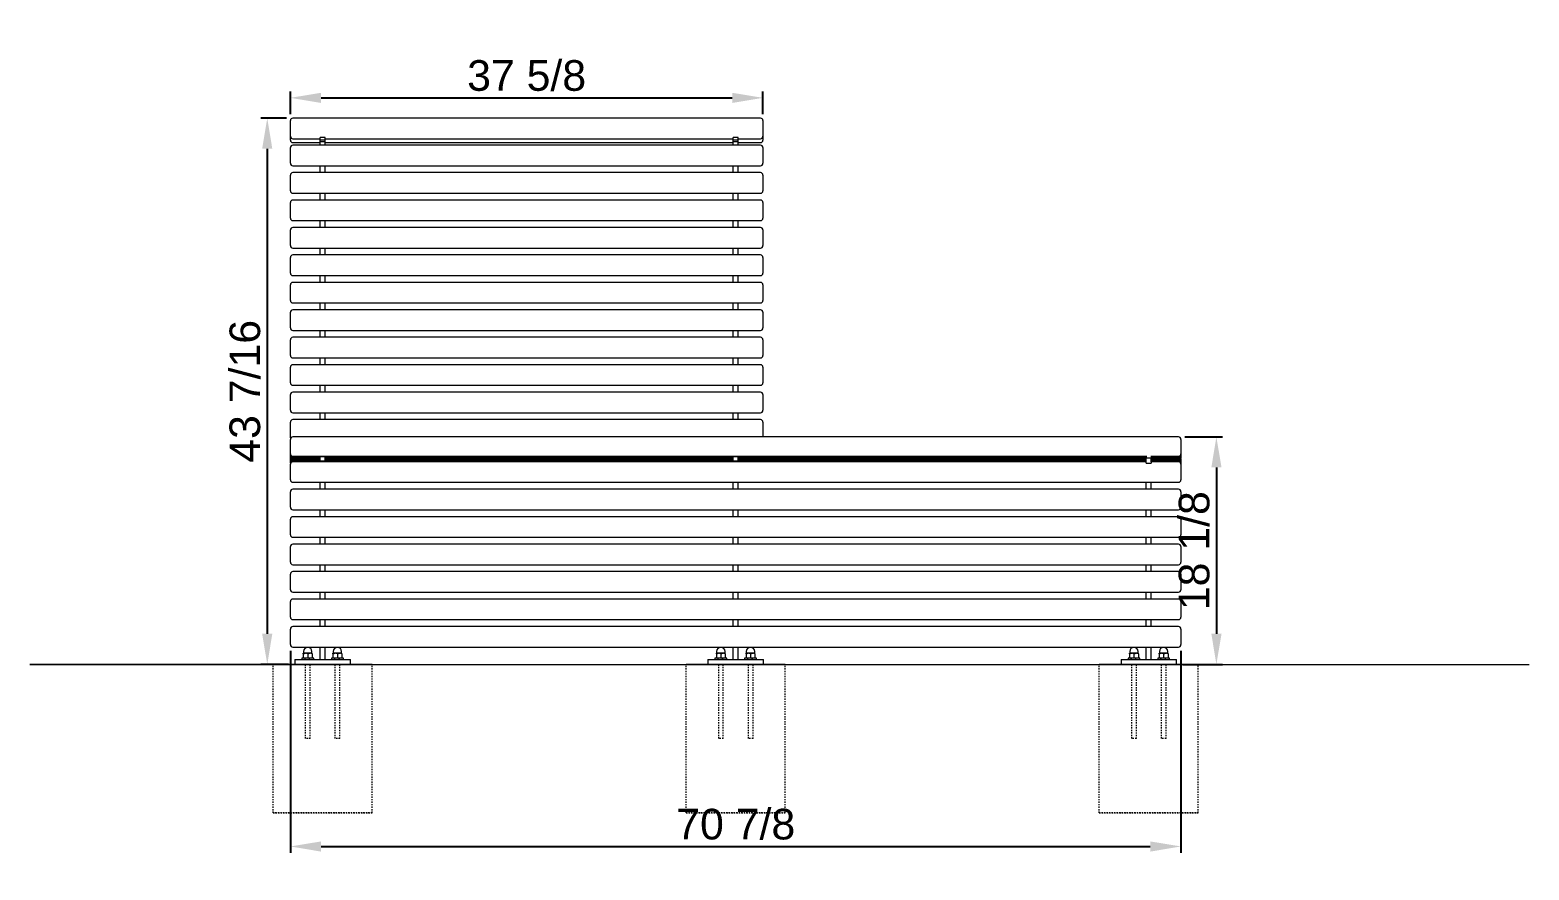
# Model space of a CAD drawing. Header units: inches. Extents: x -7 to 252, y -1 to 205.
# Drawn here: x -7 to 112.3, y 137.7 to 204.5 of the extents above; entities that cross this region are included whole.
import ezdxf

# ---------------------------------------------------------------- set-up
doc = ezdxf.new("R2010")
doc.units = ezdxf.units.IN
doc.linetypes.add('HIDDEN', pattern=[1.905, 1.27, -0.635])
for name, color, linetype, lineweight in [('ZANO_R', 7, 'Continuous', 0), ('ZANO_R_przerywana', 250, 'HIDDEN', 0), ('ZANO_W', 1, 'Continuous', 0)]:
    doc.layers.add(name, color=color, linetype=linetype, lineweight=lineweight)
doc.styles.get("Standard").update_dxf_attribs({"font": 'ARIALUNI.TTF'})
doc.dimstyles.new('amerykanie', dxfattribs={"dimtxt": 50, "dimasz": 50, "dimexe": 0.5, "dimexo": 0.5, "dimgap": 1, "dimtad": 1, "dimdec": 0, "dimzin": 0, "dimlunit": 5, "dimtxsty": 'Standard', "dimcen": 0.09, "dimclrd": 1, "dimclre": 1, "dimclrt": 1, "dimazin": 0, "dimtfac": 1, "dimtdec": 0, "dimtmove": 0, "dimatfit": 3, "dimfxl": 1, "dimtzin": 0, "dimarcsym": 1})

# ---------------------------------------------------------------- blocks, each defined once
blk = doc.blocks.new('*D370')
at = {"layer": 'ZANO_W', "color": 1, "lineweight": -2}
for p, q in [((13.76, 155.15), (13.76, 139.09)), ((84.63, 155.15), (84.63, 139.09)), ((16.2, 139.59), (82.19, 139.59))]:
    blk.add_line(p, q, dxfattribs=at)
at = {"layer": 'ZANO_W', "color": 1}
for points in [[(16.2, 139.99), (16.2, 139.18), (13.76, 139.59)], [(82.19, 139.18), (82.19, 139.99), (84.63, 139.59)]]:
    blk.add_solid(points, dxfattribs=at)
at = {"layer": 'ZANO_W', "color": 1, "insert": (49.2, 141.35), "char_height": 2.438, "attachment_point": 5}
blk.add_mtext('70 7/8', dxfattribs=at)
blk = doc.blocks.new('*D371')
at = {"layer": 'ZANO_W', "color": 1, "lineweight": -2}
for p, q in [((13.76, 197.84), (13.76, 199.65)), ((51.36, 197.84), (51.36, 199.65)), ((16.2, 199.15), (48.92, 199.15))]:
    blk.add_line(p, q, dxfattribs=at)
at = {"layer": 'ZANO_W', "color": 1}
for points in [[(16.2, 199.55), (16.2, 198.74), (13.76, 199.15)], [(48.92, 198.74), (48.92, 199.55), (51.36, 199.15)]]:
    blk.add_solid(points, dxfattribs=at)
at = {"layer": 'ZANO_W', "color": 1, "insert": (32.56, 200.91), "char_height": 2.438, "attachment_point": 5}
blk.add_mtext('37 5/8', dxfattribs=at)
blk = doc.blocks.new('*D372')
at = {"layer": 'ZANO_W', "color": 1, "lineweight": -2}
for p, q in [((84.93, 172.17), (87.95, 172.17)), ((87.45, 169.74), (87.45, 156.51)), ((84.78, 154.07), (87.95, 154.07))]:
    blk.add_line(p, q, dxfattribs=at)
at = {"layer": 'ZANO_W', "color": 1}
for points in [[(87.86, 169.74), (87.05, 169.74), (87.45, 172.17)], [(87.05, 156.51), (87.86, 156.51), (87.45, 154.07)]]:
    blk.add_solid(points, dxfattribs=at)
at = {"layer": 'ZANO_W', "color": 1, "insert": (85.69, 163.12), "char_height": 2.438, "attachment_point": 5, "rotation": 90}
blk.add_mtext('18 1/8', dxfattribs=at)
blk = doc.blocks.new('*D373')
at = {"layer": 'ZANO_W', "color": 1, "lineweight": -2}
for p, q in [((13.46, 197.53), (11.42, 197.53)), ((11.92, 195.1), (11.92, 156.51)), ((13.61, 154.07), (11.42, 154.07))]:
    blk.add_line(p, q, dxfattribs=at)
at = {"layer": 'ZANO_W', "color": 1}
for points in [[(12.32, 195.1), (11.51, 195.1), (11.92, 197.53)], [(11.51, 156.51), (12.32, 156.51), (11.92, 154.07)]]:
    blk.add_solid(points, dxfattribs=at)
at = {"layer": 'ZANO_W', "color": 1, "insert": (10.15, 175.8), "char_height": 2.438, "attachment_point": 5, "rotation": 90}
blk.add_mtext('43 7/16', dxfattribs=at)

msp = doc.modelspace()

# ---------------------------------------------------------------- linework, layer by layer
at = {"layer": 'ZANO_R'}
for p, q in [((13.76369, 196.24442), (13.76369, 197.33612)), ((51.16513, 197.53297), (13.96054, 197.53297)), ((51.36198, 197.33612), (51.36198, 196.24442)), ((13.76369, 196.09149), (13.76369, 196.24442)), ((13.76369, 195.93855), (13.76369, 196.09149)), ((13.76369, 195.78562), (13.76369, 195.93855)), ((13.96054, 195.89464), (16.12589, 195.89464)), ((16.51958, 195.98393), (16.12589, 195.98393)), ((16.12589, 195.77612), (16.12589, 195.98393)), ((16.51958, 195.77612), (16.12589, 195.77612)), ((16.12589, 195.65596), (16.12589, 195.77612)), ((16.51958, 195.65596), (16.12589, 195.65596)), ((16.12589, 195.3831), (16.12589, 195.65596)), ((16.51958, 195.77612), (16.51958, 195.98393)), ((16.51958, 195.89464), (48.99979, 195.89464)), ((16.51958, 195.65596), (16.51958, 195.77612)), ((16.51958, 195.3831), (16.51958, 195.65596)), ((49.39349, 195.98393), (48.99979, 195.98393)), ((48.99979, 195.77612), (48.99979, 195.98393)), ((49.39349, 195.77612), (48.99979, 195.77612)), ((48.99979, 195.65596), (48.99979, 195.77612)), ((49.39349, 195.65596), (48.99979, 195.65596)), ((48.99979, 195.3831), (48.99979, 195.65596)), ((49.39349, 195.77612), (49.39349, 195.98393)), ((49.39349, 195.89464), (51.16513, 195.89464)), ((49.39349, 195.65596), (49.39349, 195.77612)), ((49.39349, 195.3831), (49.39349, 195.65596)), ((51.36198, 196.24442), (51.36198, 196.09149)), ((51.36198, 196.09149), (51.36198, 195.93855)), ((51.36198, 195.93855), (51.36198, 195.78562)), ((13.76369, 194.09456), (13.76369, 195.18625)), ((13.96054, 195.58877), (16.12589, 195.58877)), ((51.16513, 195.3831), (13.96054, 195.3831)), ((16.51958, 195.58877), (48.99979, 195.58877)), ((49.39349, 195.58877), (51.16513, 195.58877)), ((51.36198, 195.18625), (51.36198, 194.09456)), ((13.76369, 193.94162), (13.76369, 194.09456)), ((13.96054, 193.74477), (51.16513, 193.74477)), ((16.12589, 193.1997), (16.12589, 193.74477)), ((16.51958, 193.1997), (16.51958, 193.74477)), ((48.99979, 193.1997), (48.99979, 193.74477)), ((49.39349, 193.1997), (49.39349, 193.74477)), ((51.36198, 194.09456), (51.36198, 193.94162)), ((13.76369, 191.91116), (13.76369, 193.00286)), ((51.16513, 193.1997), (13.96054, 193.1997)), ((51.36198, 193.00286), (51.36198, 191.91116)), ((13.76369, 191.75822), (13.76369, 191.91116)), ((13.96054, 191.56137), (51.16513, 191.56137)), ((51.16513, 191.01631), (13.96054, 191.01631)), ((16.12589, 191.01631), (16.12589, 191.56137)), ((16.51958, 191.01631), (16.51958, 191.56137)), ((48.99979, 191.01631), (48.99979, 191.56137)), ((49.39349, 191.01631), (49.39349, 191.56137)), ((51.36198, 191.91116), (51.36198, 191.75822)), ((13.76369, 189.72776), (13.76369, 190.81946)), ((13.76369, 189.57483), (13.76369, 189.72776)), ((51.36198, 190.81946), (51.36198, 189.72776)), ((51.36198, 189.72776), (51.36198, 189.57483)), ((13.76369, 187.54437), (13.76369, 188.63606)), ((13.96054, 189.37798), (51.16513, 189.37798)), ((51.16513, 188.83291), (13.96054, 188.83291)), ((16.12589, 188.83291), (16.12589, 189.37798)), ((16.51958, 188.83291), (16.51958, 189.37798)), ((48.99979, 188.83291), (48.99979, 189.37798)), ((49.39349, 188.83291), (49.39349, 189.37798)), ((51.36198, 188.63606), (51.36198, 187.54437)), ((13.76369, 187.39143), (13.76369, 187.54437)), ((51.36198, 187.54437), (51.36198, 187.39143)), ((13.76369, 185.36097), (13.76369, 186.45267)), ((13.96054, 187.19458), (51.16513, 187.19458)), ((51.16513, 186.64952), (13.96054, 186.64952)), ((16.12589, 186.64952), (16.12589, 187.19458)), ((16.51958, 186.64952), (16.51958, 187.19458)), ((48.99979, 186.64952), (48.99979, 187.19458)), ((49.39349, 186.64952), (49.39349, 187.19458)), ((51.36198, 186.45267), (51.36198, 185.36097)), ((13.76369, 185.20803), (13.76369, 185.36097)), ((13.96054, 185.01118), (51.16513, 185.01118)), ((16.12589, 184.46612), (16.12589, 185.01118)), ((16.51958, 184.46612), (16.51958, 185.01118)), ((48.99979, 184.46612), (48.99979, 185.01118)), ((49.39349, 184.46612), (49.39349, 185.01118)), ((51.36198, 185.36097), (51.36198, 185.20803)), ((13.76369, 183.17757), (13.76369, 184.26927)), ((51.16513, 184.46612), (13.96054, 184.46612)), ((51.36198, 184.26927), (51.36198, 183.17757)), ((13.76369, 183.02464), (13.76369, 183.17757)), ((13.96054, 182.82779), (51.16513, 182.82779)), ((16.12589, 182.28273), (16.12589, 182.82779)), ((16.51958, 182.28273), (16.51958, 182.82779)), ((48.99979, 182.28273), (48.99979, 182.82779)), ((49.39349, 182.28273), (49.39349, 182.82779)), ((51.36198, 183.17757), (51.36198, 183.02464)), ((13.76369, 180.99418), (13.76369, 182.08588)), ((51.16513, 182.28273), (13.96054, 182.28273)), ((51.36198, 182.08588), (51.36198, 180.99418)), ((13.76369, 180.84124), (13.76369, 180.99418)), ((13.96054, 180.64439), (51.16513, 180.64439)), ((16.12589, 180.09933), (16.12589, 180.64439)), ((16.51958, 180.09933), (16.51958, 180.64439)), ((48.99979, 180.09933), (48.99979, 180.64439)), ((49.39349, 180.09933), (49.39349, 180.64439)), ((51.36198, 180.99418), (51.36198, 180.84124)), ((13.76369, 178.81078), (13.76369, 179.90248)), ((51.16513, 180.09933), (13.96054, 180.09933)), ((51.36198, 179.90248), (51.36198, 178.81078)), ((13.76369, 178.65785), (13.76369, 178.81078)), ((13.96054, 178.461), (51.16513, 178.461)), ((51.16513, 177.91593), (13.96054, 177.91593)), ((16.12589, 177.91593), (16.12589, 178.461)), ((16.51958, 177.91593), (16.51958, 178.461)), ((48.99979, 177.91593), (48.99979, 178.461)), ((49.39349, 177.91593), (49.39349, 178.461)), ((51.36198, 178.81078), (51.36198, 178.65785)), ((13.76369, 176.62739), (13.76369, 177.71908)), ((13.76369, 176.47445), (13.76369, 176.62739)), ((51.36198, 177.71908), (51.36198, 176.62739)), ((51.36198, 176.62739), (51.36198, 176.47445)), ((13.76369, 174.44399), (13.76369, 175.53569)), ((13.96054, 176.2776), (51.16513, 176.2776)), ((51.16513, 175.73254), (13.96054, 175.73254)), ((16.12589, 175.73254), (16.12589, 176.2776)), ((16.51958, 175.73254), (16.51958, 176.2776)), ((48.99979, 175.73254), (48.99979, 176.2776)), ((49.39349, 175.73254), (49.39349, 176.2776)), ((51.36198, 175.53569), (51.36198, 174.44399)), ((13.76369, 174.29105), (13.76369, 174.44399)), ((51.36198, 174.44399), (51.36198, 174.29105)), ((13.76369, 172.26059), (13.76369, 173.35229)), ((13.96054, 174.0942), (51.16513, 174.0942)), ((51.16513, 173.54914), (13.96054, 173.54914)), ((16.12589, 173.54914), (16.12589, 174.0942)), ((16.51958, 173.54914), (16.51958, 174.0942)), ((48.99979, 173.54914), (48.99979, 174.0942)), ((49.39349, 173.54914), (49.39349, 174.0942)), ((51.36198, 173.35229), (51.36198, 172.26059)), ((13.76369, 172.10766), (13.76369, 172.26059)), ((13.76369, 170.87501), (13.76369, 171.97638)), ((84.43274, 172.17323), (13.96054, 172.17323)), ((51.36198, 172.26059), (51.36198, 172.17323)), ((84.62959, 171.97638), (84.62959, 170.87501)), ((13.76369, 170.82846), (13.76369, 170.87501)), ((13.76369, 170.78191), (13.76369, 170.82846)), ((13.76369, 170.73536), (13.76369, 170.78191)), ((13.76369, 170.68881), (13.76369, 170.73536)), ((13.76369, 170.64226), (13.76369, 170.68881)), ((13.76369, 170.59571), (13.76369, 170.64226)), ((13.76369, 170.54916), (13.76369, 170.59571)), ((13.96054, 170.63161), (81.87369, 170.63161)), ((16.12589, 170.62181), (16.51958, 170.62181)), ((16.12589, 170.25747), (16.12589, 170.62181)), ((16.51958, 170.25747), (16.51958, 170.62181)), ((48.99979, 170.62181), (49.39349, 170.62181)), ((48.99979, 170.25747), (48.99979, 170.62181)), ((49.39349, 170.25747), (49.39349, 170.62181)), ((81.87369, 170.67829), (81.87369, 170.52095)), ((82.26739, 170.67829), (82.26739, 170.52095)), ((82.26739, 170.63161), (84.43274, 170.63161)), ((84.62959, 170.87501), (84.62959, 170.82846)), ((84.62959, 170.82846), (84.62959, 170.78191)), ((84.62959, 170.78191), (84.62959, 170.73536)), ((84.62959, 170.73536), (84.62959, 170.68881)), ((84.62959, 170.68881), (84.62959, 170.64226)), ((84.62959, 170.64226), (84.62959, 170.59571)), ((84.62959, 170.59571), (84.62959, 170.54916)), ((13.76369, 170.50261), (13.76369, 170.54916)), ((13.76369, 170.45606), (13.76369, 170.50261)), ((13.76369, 170.40951), (13.76369, 170.45606)), ((13.76369, 170.36296), (13.76369, 170.40951)), ((13.76369, 170.31641), (13.76369, 170.36296)), ((13.76369, 170.26986), (13.76369, 170.31641)), ((13.76369, 170.22331), (13.76369, 170.26986)), ((13.76369, 170.17676), (13.76369, 170.22331)), ((13.76369, 170.13021), (13.76369, 170.17676)), ((13.76369, 170.08366), (13.76369, 170.13021)), ((13.76369, 170.08366), (13.76369, 170.08366)), ((13.76369, 169.99717), (13.76369, 169.99807)), ((13.76369, 169.85058), (13.76369, 169.99717)), ((13.76369, 168.75801), (13.76369, 169.85058)), ((13.96054, 170.53851), (16.12589, 170.53851)), ((13.96054, 170.44541), (16.12589, 170.44541)), ((13.96054, 170.35231), (16.12589, 170.35231)), ((13.96054, 170.25921), (16.12589, 170.25921)), ((81.87369, 170.19402), (13.96054, 170.19402)), ((16.12589, 170.25747), (16.51958, 170.25747)), ((16.12589, 170.19402), (16.12589, 170.25747)), ((16.51958, 170.53851), (48.99979, 170.53851)), ((16.51958, 170.44541), (48.99979, 170.44541)), ((16.51958, 170.35231), (48.99979, 170.35231)), ((16.51958, 170.25921), (48.99979, 170.25921)), ((16.51958, 170.19402), (16.51958, 170.25747)), ((48.99979, 170.25747), (49.39349, 170.25747)), ((48.99979, 170.19402), (48.99979, 170.25747)), ((49.39349, 170.53851), (81.87369, 170.53851)), ((49.39349, 170.44541), (81.87369, 170.44541)), ((49.39349, 170.35231), (81.87369, 170.35231)), ((49.39349, 170.25921), (81.87369, 170.25921)), ((49.39349, 170.19402), (49.39349, 170.25747)), ((81.87369, 170.52095), (82.26739, 170.52095)), ((81.87369, 170.18319), (81.87369, 170.52095)), ((81.87369, 170.08024), (81.87369, 170.18319)), ((81.87369, 170.08024), (82.26739, 170.08024)), ((82.26739, 170.53851), (84.43274, 170.53851)), ((82.26739, 170.18319), (82.26739, 170.52095)), ((82.26739, 170.44541), (84.43274, 170.44541)), ((82.26739, 170.35231), (84.43274, 170.35231)), ((82.26739, 170.25921), (84.43274, 170.25921)), ((84.43274, 170.19402), (82.26739, 170.19402)), ((82.26739, 170.18319), (82.26739, 170.08024)), ((84.62959, 170.06011), (84.62705, 170.02864)), ((84.62959, 169.99807), (84.62713, 170.02908)), ((84.62959, 170.54916), (84.62959, 170.50261)), ((84.62959, 170.45606), (84.62959, 170.40951)), ((84.62959, 170.40951), (84.62959, 170.36296)), ((84.62959, 170.36296), (84.62959, 170.31641)), ((84.62959, 170.31641), (84.62959, 170.26986)), ((84.62959, 170.26986), (84.62959, 170.22331)), ((84.62959, 170.22331), (84.62959, 170.17676)), ((84.62959, 170.17676), (84.62959, 170.13021)), ((84.62959, 170.13021), (84.62959, 170.08366)), ((84.62959, 170.08366), (84.62959, 170.06011)), ((84.62959, 169.99807), (84.62959, 169.99717)), ((84.62959, 169.99717), (84.62959, 169.85058)), ((84.62959, 169.85058), (84.62959, 168.75801)), ((13.96054, 168.56116), (84.43274, 168.56116)), ((16.12589, 168.00889), (16.12589, 168.56116)), ((16.51958, 168.00889), (16.51958, 168.56116)), ((48.99979, 168.00889), (48.99979, 168.56116)), ((49.39349, 168.00889), (49.39349, 168.56116)), ((81.87369, 168.00889), (81.87369, 168.56116)), ((82.26739, 168.00889), (82.26739, 168.56116)), ((13.76369, 167.81204), (13.76369, 167.81294)), ((13.76369, 167.66544), (13.76369, 167.81204)), ((13.76369, 166.57287), (13.76369, 167.66544)), ((16.12589, 168.00979), (13.96054, 168.00979)), ((84.43274, 168.00889), (13.96054, 168.00889)), ((48.99979, 168.00979), (16.51958, 168.00979)), ((81.87369, 168.00979), (49.39349, 168.00979)), ((84.43274, 168.00979), (82.26739, 168.00979)), ((84.62959, 167.81294), (84.62959, 167.81204)), ((84.62959, 167.81204), (84.62959, 167.66544)), ((84.62959, 167.66544), (84.62959, 166.57287)), ((13.96054, 166.37603), (84.43274, 166.37603)), ((16.12589, 165.82465), (13.96054, 165.82465)), ((84.43274, 165.82375), (13.96054, 165.82375)), ((16.12589, 165.82375), (16.12589, 166.37603)), ((16.51958, 165.82375), (16.51958, 166.37603)), ((48.99979, 165.82465), (16.51958, 165.82465)), ((48.99979, 165.82375), (48.99979, 166.37603)), ((49.39349, 165.82375), (49.39349, 166.37603)), ((81.87369, 165.82465), (49.39349, 165.82465)), ((81.87369, 165.82375), (81.87369, 166.37603)), ((82.26739, 165.82375), (82.26739, 166.37603)), ((84.43274, 165.82465), (82.26739, 165.82465)), ((13.76369, 165.6269), (13.76369, 165.6278)), ((13.76369, 165.48031), (13.76369, 165.6269)), ((13.76369, 164.38774), (13.76369, 165.48031)), ((84.62959, 165.6278), (84.62959, 165.6269)), ((84.62959, 165.6269), (84.62959, 165.48031)), ((84.62959, 165.48031), (84.62959, 164.38774)), ((13.76369, 163.44176), (13.76369, 163.44267)), ((13.76369, 163.29517), (13.76369, 163.44176)), ((13.96054, 164.19089), (84.43274, 164.19089)), ((16.12589, 163.63951), (13.96054, 163.63951)), ((84.43274, 163.63861), (13.96054, 163.63861)), ((16.12589, 163.63861), (16.12589, 164.19089)), ((16.51958, 163.63861), (16.51958, 164.19089)), ((48.99979, 163.63951), (16.51958, 163.63951)), ((48.99979, 163.63861), (48.99979, 164.19089)), ((49.39349, 163.63861), (49.39349, 164.19089)), ((81.87369, 163.63951), (49.39349, 163.63951)), ((81.87369, 163.63861), (81.87369, 164.19089)), ((82.26739, 163.63861), (82.26739, 164.19089)), ((84.43274, 163.63951), (82.26739, 163.63951)), ((84.62959, 163.44267), (84.62959, 163.44176)), ((84.62959, 163.44176), (84.62959, 163.29517)), ((13.76369, 162.2026), (13.76369, 163.29517)), ((84.62959, 163.29517), (84.62959, 162.2026)), ((13.76369, 161.25663), (13.76369, 161.25753)), ((13.76369, 161.11004), (13.76369, 161.25663)), ((13.76369, 160.01747), (13.76369, 161.11004)), ((13.96054, 162.00575), (84.43274, 162.00575)), ((16.12589, 161.45438), (13.96054, 161.45438)), ((84.43274, 161.45348), (13.96054, 161.45348)), ((16.12589, 161.45348), (16.12589, 162.00575)), ((16.51958, 161.45348), (16.51958, 162.00575)), ((48.99979, 161.45438), (16.51958, 161.45438)), ((48.99979, 161.45348), (48.99979, 162.00575)), ((49.39349, 161.45348), (49.39349, 162.00575)), ((81.87369, 161.45438), (49.39349, 161.45438)), ((81.87369, 161.45348), (81.87369, 162.00575)), ((82.26739, 161.45348), (82.26739, 162.00575)), ((84.43274, 161.45438), (82.26739, 161.45438)), ((84.62959, 161.25753), (84.62959, 161.25663)), ((84.62959, 161.25663), (84.62959, 161.11004)), ((84.62959, 161.11004), (84.62959, 160.01747)), ((13.76369, 159.07149), (13.76369, 159.07239)), ((13.76369, 158.9249), (13.76369, 159.07149)), ((13.76369, 157.83233), (13.76369, 158.9249)), ((13.96054, 159.82062), (84.43274, 159.82062)), ((16.12589, 159.26924), (13.96054, 159.26924)), ((84.43274, 159.26834), (13.96054, 159.26834)), ((16.12589, 159.26834), (16.12589, 159.82062)), ((16.51958, 159.26834), (16.51958, 159.82062)), ((48.99979, 159.26924), (16.51958, 159.26924)), ((48.99979, 159.26834), (48.99979, 159.82062)), ((49.39349, 159.26834), (49.39349, 159.82062)), ((81.87369, 159.26924), (49.39349, 159.26924)), ((81.87369, 159.26834), (81.87369, 159.82062)), ((82.26739, 159.26834), (82.26739, 159.82062)), ((84.43274, 159.26924), (82.26739, 159.26924)), ((84.62959, 159.07239), (84.62959, 159.07149)), ((84.62959, 159.07149), (84.62959, 158.9249)), ((84.62959, 158.9249), (84.62959, 157.83233)), ((13.96054, 157.63548), (84.43274, 157.63548)), ((16.12589, 157.08321), (16.12589, 157.63548)), ((16.51958, 157.08321), (16.51958, 157.63548)), ((48.99979, 157.08321), (48.99979, 157.63548)), ((49.39349, 157.08321), (49.39349, 157.63548)), ((81.87369, 157.08321), (81.87369, 157.63548)), ((82.26739, 157.08321), (82.26739, 157.63548)), ((13.76369, 156.88636), (13.76369, 156.88726)), ((13.76369, 156.73977), (13.76369, 156.88636)), ((13.76369, 155.6472), (13.76369, 156.73977)), ((16.12589, 157.08411), (13.96054, 157.08411)), ((84.43274, 157.08321), (13.96054, 157.08321)), ((48.99979, 157.08411), (16.51958, 157.08411)), ((81.87369, 157.08411), (49.39349, 157.08411)), ((84.43274, 157.08411), (82.26739, 157.08411)), ((84.62959, 156.88726), (84.62959, 156.88636)), ((84.62959, 156.88636), (84.62959, 156.73977)), ((84.62959, 156.73977), (84.62959, 155.6472)), ((13.96054, 155.45035), (84.43274, 155.45035)), ((14.80699, 155.09627), (14.80699, 154.96832)), ((15.47628, 154.96832), (15.47628, 155.09627)), ((16.12589, 154.46635), (16.12589, 155.45035)), ((16.51958, 154.46635), (16.51958, 155.45035)), ((17.16919, 155.09627), (17.16919, 154.96832)), ((17.83848, 154.96832), (17.83848, 155.09627)), ((47.68089, 155.09627), (47.68089, 154.96832)), ((48.35018, 154.96832), (48.35018, 155.09627)), ((48.99979, 154.46635), (48.99979, 155.45035)), ((49.39349, 154.46635), (49.39349, 155.45035)), ((50.04309, 155.09627), (50.04309, 154.96832)), ((50.71238, 154.96832), (50.71238, 155.09627)), ((80.5548, 155.09627), (80.5548, 154.96832)), ((81.22408, 154.96832), (81.22408, 155.09627)), ((81.87369, 154.46635), (81.87369, 155.45035)), ((82.26739, 154.46635), (82.26739, 155.45035)), ((82.91699, 155.09627), (82.91699, 154.96832)), ((83.58628, 154.96832), (83.58628, 155.09627)), ((12.38574, 154.07265), (-6.96454, 154.07265)), ((-6.96454, 154.07265), (112.3301, 154.07265)), ((20.25973, 154.07265), (12.38574, 154.07265)), ((12.38574, 154.07265), (20.25973, 154.07265)), ((14.11443, 154.46635), (14.11443, 154.07265)), ((14.11443, 154.46635), (14.27191, 154.46635)), ((14.27191, 154.46635), (18.37356, 154.46635)), ((14.6692, 154.56478), (14.6692, 154.46635)), ((15.61408, 154.56478), (14.6692, 154.56478)), ((14.78731, 154.92683), (14.78731, 154.95848)), ((14.96447, 154.95848), (14.78731, 154.95848)), ((14.78731, 154.92683), (14.78731, 154.59642)), ((14.78731, 154.56478), (14.78731, 154.59642)), ((14.94479, 154.07265), (15.33665, 154.07265)), ((15.3188, 154.95848), (14.96447, 154.95848)), ((15.14164, 154.92683), (15.14164, 154.59642)), ((15.49597, 154.95848), (15.3188, 154.95848)), ((15.49597, 154.92683), (15.49597, 154.95848)), ((15.49597, 154.92683), (15.49597, 154.59642)), ((15.49597, 154.56478), (15.49597, 154.59642)), ((15.61408, 154.46635), (15.61408, 154.56478)), ((16.12589, 154.46635), (16.51958, 154.46635)), ((17.03139, 154.56478), (17.03139, 154.46635)), ((17.97627, 154.56478), (17.03139, 154.56478)), ((17.1495, 154.92683), (17.1495, 154.95848)), ((17.32667, 154.95848), (17.1495, 154.95848)), ((17.1495, 154.92683), (17.1495, 154.59642)), ((17.1495, 154.56478), (17.1495, 154.59642)), ((17.30698, 154.07265), (17.69885, 154.07265)), ((17.681, 154.95848), (17.32667, 154.95848)), ((17.50383, 154.92683), (17.50383, 154.59642)), ((17.85816, 154.95848), (17.681, 154.95848)), ((17.85816, 154.92683), (17.85816, 154.95848)), ((17.85816, 154.92683), (17.85816, 154.59642)), ((17.85816, 154.56478), (17.85816, 154.59642)), ((17.97627, 154.46635), (17.97627, 154.56478)), ((18.37356, 154.46635), (18.53104, 154.46635)), ((18.53104, 154.07265), (18.53104, 154.46635)), ((53.13363, 154.07265), (45.25964, 154.07265)), ((45.25964, 154.07265), (53.13363, 154.07265)), ((46.98834, 154.46635), (46.98834, 154.07265)), ((46.98834, 154.46635), (47.14581, 154.46635)), ((47.14581, 154.46635), (51.24746, 154.46635)), ((47.5431, 154.56478), (47.5431, 154.46635)), ((48.48798, 154.56478), (47.5431, 154.56478)), ((47.66121, 154.92683), (47.66121, 154.95848)), ((47.83837, 154.95848), (47.66121, 154.95848)), ((47.66121, 154.92683), (47.66121, 154.59642)), ((47.66121, 154.56478), (47.66121, 154.59642)), ((47.81869, 154.07265), (48.21055, 154.07265)), ((48.1927, 154.95848), (47.83837, 154.95848)), ((48.01554, 154.92683), (48.01554, 154.59642)), ((48.36987, 154.95848), (48.1927, 154.95848)), ((48.36987, 154.92683), (48.36987, 154.95848)), ((48.36987, 154.92683), (48.36987, 154.59642)), ((48.36987, 154.56478), (48.36987, 154.59642)), ((48.48798, 154.46635), (48.48798, 154.56478)), ((48.99979, 154.46635), (49.39349, 154.46635)), ((49.9053, 154.56478), (49.9053, 154.46635)), ((50.85017, 154.56478), (49.9053, 154.56478)), ((50.02341, 154.92683), (50.02341, 154.95848)), ((50.20057, 154.95848), (50.02341, 154.95848)), ((50.02341, 154.92683), (50.02341, 154.59642)), ((50.02341, 154.56478), (50.02341, 154.59642)), ((50.18088, 154.07265), (50.57275, 154.07265)), ((50.5549, 154.95848), (50.20057, 154.95848)), ((50.37773, 154.92683), (50.37773, 154.59642)), ((50.73206, 154.95848), (50.5549, 154.95848)), ((50.73206, 154.92683), (50.73206, 154.95848)), ((50.73206, 154.92683), (50.73206, 154.59642)), ((50.73206, 154.56478), (50.73206, 154.59642)), ((50.85017, 154.46635), (50.85017, 154.56478)), ((51.24746, 154.46635), (51.40494, 154.46635)), ((51.40494, 154.07265), (51.40494, 154.46635)), ((86.00753, 154.07265), (78.13354, 154.07265)), ((78.13354, 154.07265), (86.00753, 154.07265)), ((79.86224, 154.46635), (79.86224, 154.07265)), ((79.86224, 154.46635), (80.01972, 154.46635)), ((80.01972, 154.46635), (81.87369, 154.46635)), ((80.417, 154.56478), (80.417, 154.46635)), ((81.36188, 154.56478), (80.417, 154.56478)), ((80.53511, 154.92683), (80.53511, 154.95848)), ((80.71227, 154.95848), (80.53511, 154.95848)), ((80.53511, 154.92683), (80.53511, 154.59642)), ((80.53511, 154.56478), (80.53511, 154.59642)), ((80.69259, 154.07265), (81.08446, 154.07265)), ((81.06661, 154.95848), (80.71227, 154.95848)), ((80.88944, 154.92683), (80.88944, 154.59642)), ((81.24377, 154.95848), (81.06661, 154.95848)), ((81.24377, 154.92683), (81.24377, 154.95848)), ((81.24377, 154.92683), (81.24377, 154.59642)), ((81.24377, 154.56478), (81.24377, 154.59642)), ((81.36188, 154.46635), (81.36188, 154.56478)), ((81.87369, 154.46635), (82.26739, 154.46635)), ((82.26739, 154.46635), (84.12136, 154.46635)), ((82.7792, 154.56478), (82.7792, 154.46635)), ((83.72408, 154.56478), (82.7792, 154.56478)), ((82.89731, 154.92683), (82.89731, 154.95848)), ((83.07447, 154.95848), (82.89731, 154.95848)), ((82.89731, 154.92683), (82.89731, 154.59642)), ((82.89731, 154.56478), (82.89731, 154.59642)), ((83.05479, 154.07265), (83.44665, 154.07265)), ((83.4288, 154.95848), (83.07447, 154.95848)), ((83.25163, 154.92683), (83.25163, 154.59642)), ((83.60597, 154.95848), (83.4288, 154.95848)), ((83.60597, 154.92683), (83.60597, 154.95848)), ((83.60597, 154.92683), (83.60597, 154.59642)), ((83.60597, 154.56478), (83.60597, 154.59642)), ((83.72408, 154.46635), (83.72408, 154.56478)), ((84.12136, 154.46635), (84.27884, 154.46635)), ((84.27884, 154.07265), (84.27884, 154.46635))]:
    msp.add_line(p, q, dxfattribs=at)
at = {"layer": 'ZANO_R', "flags": 128}
for points in [[(13.76369, 172.10766), (13.76747, 172.06925), (13.77495, 172.04202)], [(13.76369, 170.08366), (13.76747, 170.04526), (13.7685, 170.04042)], [(13.7684, 170.04087), (13.76747, 170.03648), (13.76369, 169.99807)], [(84.62478, 170.04042), (84.6258, 170.04526), (84.62959, 170.08366)], [(14.78731, 154.92683), (14.87411, 154.94979), (14.96447, 154.95848)], [(15.14164, 154.59642), (15.05484, 154.57346), (14.96447, 154.56478)], [(15.14164, 154.92683), (15.22843, 154.94979), (15.3188, 154.95848)], [(15.49597, 154.59642), (15.40917, 154.57346), (15.3188, 154.56478)], [(17.1495, 154.92683), (17.2363, 154.94979), (17.32667, 154.95848)], [(17.50383, 154.59642), (17.41704, 154.57346), (17.32667, 154.56478)], [(17.50383, 154.92683), (17.59063, 154.94979), (17.681, 154.95848)], [(17.85816, 154.59642), (17.77136, 154.57346), (17.681, 154.56478)], [(47.66121, 154.92683), (47.74801, 154.94979), (47.83837, 154.95848)], [(48.01554, 154.59642), (47.92874, 154.57346), (47.83837, 154.56478)], [(48.01554, 154.92683), (48.10234, 154.94979), (48.1927, 154.95848)], [(48.36987, 154.59642), (48.28307, 154.57346), (48.1927, 154.56478)], [(50.02341, 154.92683), (50.1102, 154.94979), (50.20057, 154.95848)], [(50.37773, 154.59642), (50.29094, 154.57346), (50.20057, 154.56478)], [(50.37773, 154.92683), (50.46453, 154.94979), (50.5549, 154.95848)], [(50.73206, 154.59642), (50.64527, 154.57346), (50.5549, 154.56478)], [(80.53511, 154.92683), (80.62191, 154.94979), (80.71227, 154.95848)], [(80.88944, 154.59642), (80.80264, 154.57346), (80.71227, 154.56478)], [(80.88944, 154.92683), (80.97624, 154.94979), (81.06661, 154.95848)], [(81.24377, 154.59642), (81.15697, 154.57346), (81.06661, 154.56478)], [(82.89731, 154.92683), (82.9841, 154.94979), (83.07447, 154.95848)], [(83.25163, 154.59642), (83.16484, 154.57346), (83.07447, 154.56478)], [(83.25163, 154.92683), (83.33844, 154.94979), (83.4288, 154.95848)], [(83.60597, 154.59642), (83.51917, 154.57346), (83.4288, 154.56478)]]:
    msp.add_lwpolyline(points, dxfattribs=at)
at = {"layer": 'ZANO_R'}
for centre, radius, start, end in [((13.96054, 197.33612), 0.19685, 90, 180), ((51.16513, 197.33612), 0.19685, 0, 90), ((13.96054, 196.09149), 0.19685, 180, 270), ((13.96054, 195.78562), 0.19685, 180, 270), ((51.16513, 196.09149), 0.19685, 270, 0), ((51.16513, 195.78562), 0.19685, 270, 0), ((13.96054, 195.18625), 0.19685, 90, 180), ((51.16513, 195.18625), 0.19685, 0, 90), ((13.96054, 193.94162), 0.19685, 180, 270), ((51.16513, 193.94162), 0.19685, 270, 0), ((13.96054, 193.00286), 0.19685, 90, 180), ((51.16513, 193.00286), 0.19685, 0, 90), ((13.96054, 191.75822), 0.19685, 180, 270), ((13.96054, 190.81946), 0.19685, 90, 180), ((51.16513, 191.75822), 0.19685, 270, 0), ((51.16513, 190.81946), 0.19685, 0, 90), ((13.96054, 189.57483), 0.19685, 180, 270), ((13.96054, 188.63606), 0.19685, 90, 180), ((51.16513, 189.57483), 0.19685, 270, 0), ((51.16513, 188.63606), 0.19685, 0, 90), ((13.96054, 187.39143), 0.19685, 180, 270), ((51.16513, 187.39143), 0.19685, 270, 0), ((13.96054, 186.45267), 0.19685, 90, 180), ((51.16513, 186.45267), 0.19685, 0, 90), ((13.96054, 185.20803), 0.19685, 180, 270), ((51.16513, 185.20803), 0.19685, 270, 0), ((13.96054, 184.26927), 0.19685, 90, 180), ((51.16513, 184.26927), 0.19685, 0, 90), ((13.96054, 183.02464), 0.19685, 180, 270), ((51.16513, 183.02464), 0.19685, 270, 0), ((13.96054, 182.08588), 0.19685, 90, 180), ((51.16513, 182.08588), 0.19685, 0, 90), ((13.96054, 180.84124), 0.19685, 180, 270), ((51.16513, 180.84124), 0.19685, 270, 0), ((13.96054, 179.90248), 0.19685, 90, 180), ((51.16513, 179.90248), 0.19685, 0, 90), ((13.96054, 178.65785), 0.19685, 180, 270), ((13.96054, 177.71908), 0.19685, 90, 180), ((51.16513, 178.65785), 0.19685, 270, 0), ((51.16513, 177.71908), 0.19685, 0, 90), ((13.96054, 176.47445), 0.19685, 180, 270), ((13.96054, 175.53569), 0.19685, 90, 180), ((51.16513, 176.47445), 0.19685, 270, 0), ((51.16513, 175.53569), 0.19685, 0, 90), ((13.96054, 174.29105), 0.19685, 180, 270), ((51.16513, 174.29105), 0.19685, 270, 0), ((13.96054, 173.35229), 0.19685, 90, 180), ((51.16513, 173.35229), 0.19685, 0, 90), ((13.96054, 171.97638), 0.19685, 90, 180), ((84.43274, 171.97638), 0.19685, 0, 90), ((13.96054, 170.82846), 0.19685, 180, 270), ((13.96054, 170.73536), 0.19685, 180, 270), ((13.96054, 170.64226), 0.19685, 180, 270), ((84.43274, 170.82846), 0.19685, 270, 0), ((84.43274, 170.73536), 0.19685, 270, 0), ((84.43274, 170.64226), 0.19685, 270, 0), ((13.96054, 170.54916), 0.19685, 180, 270), ((13.96054, 170.45606), 0.19685, 180, 270), ((13.96054, 170.36296), 0.19685, 180, 248.2950824), ((13.96054, 170.26986), 0.19685, 180, 223.8384278), ((13.96054, 169.99717), 0.19685, 90, 180), ((13.96054, 170.17676), 0.19685, 180, 207.1391681), ((84.43274, 170.54916), 0.19685, 270, 0), ((84.43274, 170.45606), 0.19685, 270, 0), ((84.43274, 169.99717), 0.19685, 0, 90), ((84.43274, 170.36296), 0.19685, 291.7049396, 0), ((84.43274, 170.26986), 0.19685, 316.1616267, 0), ((84.43274, 170.17676), 0.19685, 332.8609867, 0), ((13.96054, 168.75801), 0.19685, 180, 270), ((84.43274, 168.75801), 0.19685, 270, 0), ((13.96054, 167.81294), 0.19685, 90, 180), ((13.96054, 167.81204), 0.19685, 90, 180), ((84.43274, 167.81294), 0.19685, 0, 90), ((84.43274, 167.81204), 0.19685, 0, 90), ((13.96054, 166.57287), 0.19685, 180, 270), ((13.96054, 165.6278), 0.19685, 90, 180), ((13.96054, 165.6269), 0.19685, 90, 180), ((84.43274, 166.57287), 0.19685, 270, 0), ((84.43274, 165.6278), 0.19685, 0, 90), ((84.43274, 165.6269), 0.19685, 0, 90), ((13.96054, 164.38774), 0.19685, 180, 270), ((13.96054, 163.44267), 0.19685, 90, 180), ((13.96054, 163.44176), 0.19685, 90, 180), ((84.43274, 164.38774), 0.19685, 270, 0), ((84.43274, 163.44267), 0.19685, 0, 90), ((84.43274, 163.44176), 0.19685, 0, 90), ((13.96054, 162.2026), 0.19685, 180, 270), ((13.96054, 161.25753), 0.19685, 90, 180), ((13.96054, 161.25663), 0.19685, 90, 180), ((84.43274, 162.2026), 0.19685, 270, 0), ((84.43274, 161.25753), 0.19685, 0, 90), ((84.43274, 161.25663), 0.19685, 0, 90), ((13.96054, 160.01747), 0.19685, 180, 270), ((84.43274, 160.01747), 0.19685, 270, 0), ((13.96054, 159.07239), 0.19685, 90, 180), ((13.96054, 159.07149), 0.19685, 90, 180), ((84.43274, 159.07239), 0.19685, 0, 90), ((84.43274, 159.07149), 0.19685, 0, 90), ((13.96054, 157.83233), 0.19685, 180, 270), ((84.43274, 157.83233), 0.19685, 270, 0), ((13.96054, 156.88726), 0.19685, 90, 180), ((13.96054, 156.88636), 0.19685, 90, 180), ((84.43274, 156.88726), 0.19685, 0, 90), ((84.43274, 156.88636), 0.19685, 0, 90), ((13.96054, 155.6472), 0.19685, 180, 270), ((15.14164, 155.09627), 0.33464, 0, 180), ((17.50383, 155.09627), 0.33464, 0, 180), ((48.01554, 155.09627), 0.33464, 0, 180), ((50.37774, 155.09627), 0.33464, 0, 180), ((80.88944, 155.09627), 0.33464, 0, 180), ((83.25164, 155.09627), 0.33464, 0, 180), ((84.43274, 155.6472), 0.19685, 270, 0), ((14.96901, 155.10188), 0.53712, 250.2278748, 269.5164189), ((14.79715, 154.96832), 0.00984, 270, 0), ((14.95994, 154.42141), 0.53709, 70.2269114, 89.5166797), ((15.32334, 155.10188), 0.53713, 250.2279276, 269.516399), ((15.31427, 154.42141), 0.53709, 70.2269286, 89.5166626), ((15.48612, 154.96832), 0.00984, 180, 270), ((17.3312, 155.10188), 0.53712, 250.2278915, 269.5164268), ((17.15935, 154.96832), 0.00984, 270, 0), ((17.32214, 154.42141), 0.53709, 70.2269297, 89.5166532), ((17.68553, 155.10188), 0.53712, 250.2278915, 269.5164268), ((17.67647, 154.42141), 0.53709, 70.2269297, 89.5166532), ((17.84832, 154.96832), 0.00984, 180, 270), ((47.84291, 155.10188), 0.53712, 250.2277938, 269.5164014), ((47.67105, 154.96832), 0.00984, 270, 0), ((47.83384, 154.42139), 0.53711, 70.2272544, 89.5164681), ((48.19724, 155.10188), 0.53712, 250.2277938, 269.5164014), ((48.18817, 154.42141), 0.53709, 70.226832, 89.5166277), ((48.36003, 154.96832), 0.00984, 180, 270), ((50.2051, 155.10188), 0.53712, 250.2277938, 269.5164014), ((50.03325, 154.96832), 0.00984, 270, 0), ((50.19604, 154.42141), 0.53709, 70.226832, 89.5166277), ((50.55944, 155.1019), 0.53714, 250.2282162, 269.5162417), ((50.55037, 154.42141), 0.53709, 70.226832, 89.5166277), ((50.72222, 154.96832), 0.00984, 180, 270), ((80.71681, 155.10191), 0.53715, 250.2283532, 269.5161047), ((80.54495, 154.96832), 0.00984, 270, 0), ((80.70774, 154.42139), 0.5371, 70.2271175, 89.516605), ((81.07113, 155.10186), 0.5371, 250.2274838, 269.5169742), ((81.06208, 154.42143), 0.53707, 70.2265466, 89.5166504), ((81.23393, 154.96832), 0.00984, 180, 270), ((83.079, 155.10186), 0.5371, 250.2274838, 269.5169742), ((82.90715, 154.96832), 0.00984, 270, 0), ((83.06994, 154.42143), 0.53707, 70.2265466, 89.5166504), ((83.43334, 155.10191), 0.53715, 250.2283532, 269.5161047), ((83.42427, 154.42139), 0.5371, 70.2271175, 89.516605), ((83.59612, 154.96832), 0.00984, 180, 270)]:
    msp.add_arc(centre, radius, start, end, dxfattribs=at)
at = {"layer": 'ZANO_R_przerywana', "ltscale": 0.05}
for p, q in [((12.38574, 142.26167), (12.38574, 154.07265)), ((12.38574, 142.26167), (12.38574, 154.07265)), ((14.94479, 154.07265), (14.94479, 148.16716)), ((15.33849, 148.16716), (15.33849, 154.07265)), ((17.30698, 154.07265), (17.30698, 148.16716)), ((17.70068, 148.16716), (17.70068, 154.07265)), ((20.25973, 142.26167), (20.25973, 154.07265)), ((20.25973, 142.26167), (20.25973, 154.07265)), ((45.25964, 142.26167), (45.25964, 154.07265)), ((45.25964, 142.26167), (45.25964, 154.07265)), ((47.81869, 154.07265), (47.81869, 148.16716)), ((48.21239, 148.16716), (48.21239, 154.07265)), ((50.18088, 154.07265), (50.18088, 148.16716)), ((50.57459, 148.16716), (50.57459, 154.07265)), ((53.13363, 142.26167), (53.13363, 154.07265)), ((53.13363, 142.26167), (53.13363, 154.07265)), ((78.13354, 142.26167), (78.13354, 154.07265)), ((78.13354, 142.26167), (78.13354, 154.07265)), ((80.69259, 154.07265), (80.69259, 148.16716)), ((81.08629, 148.16716), (81.08629, 154.07265)), ((83.05479, 154.07265), (83.05479, 148.16716)), ((83.44848, 148.16716), (83.44848, 154.07265)), ((86.00753, 142.26167), (86.00753, 154.07265)), ((86.00753, 142.26167), (86.00753, 154.07265)), ((15.33849, 148.16716), (14.94479, 148.16716)), ((17.70068, 148.16716), (17.30698, 148.16716)), ((48.21239, 148.16716), (47.81869, 148.16716)), ((50.57459, 148.16716), (50.18088, 148.16716)), ((81.08629, 148.16716), (80.69259, 148.16716)), ((83.44848, 148.16716), (83.05479, 148.16716)), ((20.25973, 142.26167), (12.38574, 142.26167)), ((12.38574, 142.26167), (20.25973, 142.26167)), ((53.13363, 142.26167), (45.25964, 142.26167)), ((45.25964, 142.26167), (53.13363, 142.26167)), ((86.00753, 142.26167), (78.13354, 142.26167)), ((78.13354, 142.26167), (86.00753, 142.26167))]:
    msp.add_line(p, q, dxfattribs=at)

# ---------------------------------------------------------------- dimensions: what is measured, and where the dimension line sits
at = {"layer": 'ZANO_W'}
for base, p1, p2, picture, middle in [((51.36198, 199.1471), (13.76369, 197.33612), (51.36198, 197.33612), '*D371', (32.56284, 200.9124)), ((84.62959, 139.58518), (13.76369, 155.6472), (84.62959, 155.6472), '*D370', (49.19664, 141.35048))]:
    dim = msp.add_linear_dim(base=base, p1=p1, p2=p2, dimstyle='amerykanie', override={"dimtxt": 2.4375, "dimasz": 2.4375, "dimgap": 0.5, "dimdec": 4, "dimaunit": 1, "dimadec": 1, "dimtdec": 4, "dimtmove": 1, "dimfrac": 2}, dxfattribs=at)
    dim.commit()
    dim.dimension.update_dxf_attribs({"geometry": picture, "text_midpoint": middle})
for base, p1, p2, picture, middle in [((11.91719, 154.07265), (13.96054, 197.53297), (14.11443, 154.07265), '*D373', (10.15188, 175.80281)), ((87.45129, 154.07265), (84.43274, 172.17323), (84.27884, 154.07265), '*D372', (85.68599, 163.12294))]:
    dim = msp.add_linear_dim(base=base, p1=p1, p2=p2, angle=90, dimstyle='amerykanie', override={"dimtxt": 2.4375, "dimasz": 2.4375, "dimgap": 0.5, "dimdec": 4, "dimaunit": 1, "dimadec": 1, "dimtdec": 4, "dimtmove": 1, "dimfrac": 2}, dxfattribs=at)
    dim.commit()
    dim.dimension.update_dxf_attribs({"geometry": picture, "text_midpoint": middle})

doc.saveas('drawing.dxf')
